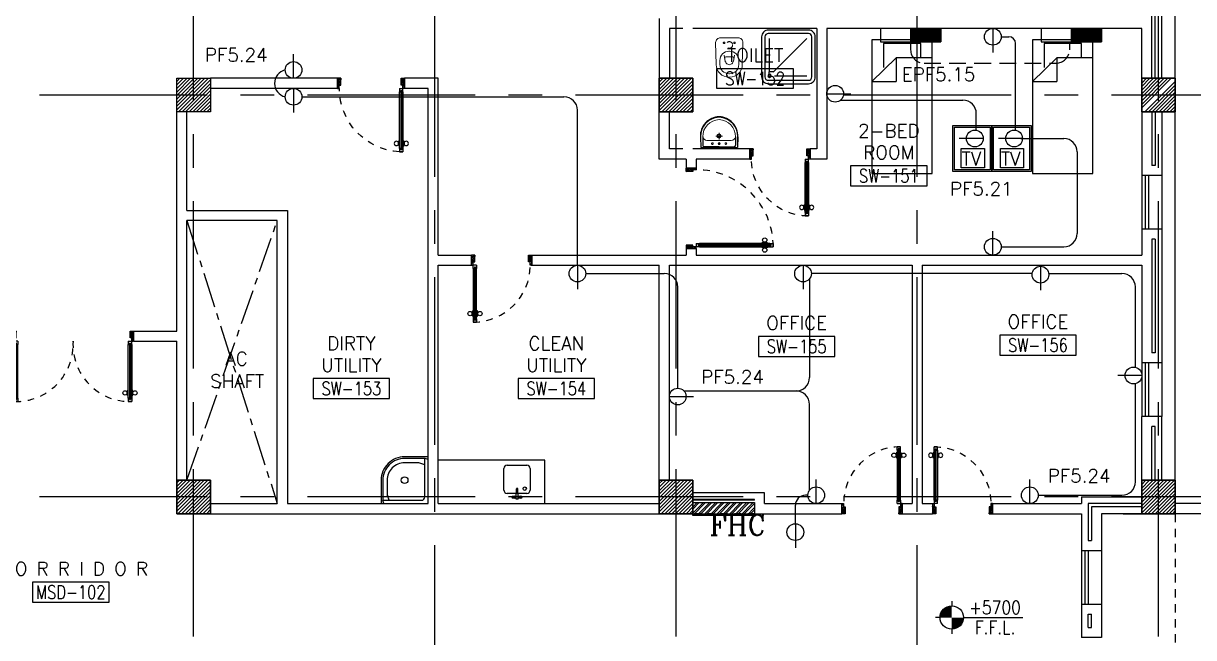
# Model space of a CAD drawing. Extents: x -0.4 to 93.5, y -1.1 to 78.4.
# Drawn here: x 66.09 to 83.56, y 34.87 to 44.04 of the extents above; entities that cross this region are included whole.
import ezdxf
from ezdxf.enums import TextEntityAlignment as Align

# ---------------------------------------------------------------- set-up
doc = ezdxf.new("R2010")
doc.units = 0
doc.header["$MEASUREMENT"] = 0
doc.header["$PDMODE"] = 34
for name, pattern in [('CENTER2', [1.125, 0.75, -0.125, 0.125, -0.125]), ('CENTERX2', [4, 2.5, -0.5, 0.5, -0.5]), ('DASHED', [0.75, 0.5, -0.25]), ('HIDDEN', [0.375, 0.25, -0.125]), ('HIDDEN2', [0.1875, 0.125, -0.0625])]:
    doc.linetypes.add(name, pattern=pattern)
doc.layers.get('0').update_dxf_attribs({"color": 11, "linetype": 'CONTINUOUS'})
doc.layers.get('DEFPOINTS').update_dxf_attribs({"color": 11, "linetype": 'CONTINUOUS'})
for name, color, linetype in [('AX-DIM', 11, 'CONTINUOUS'), ('AXES', 11, 'CENTERX2'), ('COL', 11, 'CONTINUOUS'), ('DOOR', 11, 'CONTINUOUS'), ('E-CLINE', 2, 'CONTINUOUS'), ('E-HLINE', 2, 'HIDDEN'), ('E-SOCKETS', 4, 'CONTINUOUS'), ('E-TEXT', 4, 'CONTINUOUS'), ('Ele', 11, 'CONTINUOUS'), ('FHC', 11, 'CONTINUOUS'), ('FIX', 11, 'CONTINUOUS'), ('FUR', 11, 'CONTINUOUS'), ('HAT', 11, 'CONTINUOUS'), ('INSUL', 11, 'CONTINUOUS'), ('LEV-PL', 11, 'CONTINUOUS'), ('Locker', 11, 'CONTINUOUS'), ('ME-FIX', 11, 'CONTINUOUS'), ('PROJ-L', 11, 'CONTINUOUS'), ('RM-BOX', 11, 'CONTINUOUS'), ('RM-NAME', 11, 'CONTINUOUS'), ('RM-NO', 11, 'CONTINUOUS'), ('ROOF', 11, 'CONTINUOUS'), ('STR', 11, 'CONTINUOUS'), ('WALL', 11, 'CONTINUOUS'), ('WIN', 11, 'CONTINUOUS')]:
    doc.layers.add(name, color=color, linetype=linetype)
doc.styles.add('ROMANC', font='romanc', dxfattribs={"height": 0.1})
doc.styles.add('ROMANS', font='ROMANS.shx', dxfattribs={"width": 0.6})
doc.styles.add('S', font='ROMANS.SHX')
doc.dimstyles.new('STANDARD in', dxfattribs={"dimtxt": 0.24, "dimasz": 0.1, "dimexe": 0.07, "dimexo": 0.05, "dimgap": 0.05, "dimtad": 1, "dimdec": 0, "dimlfac": 1000, "dimzin": 0, "dimdsep": 46, "dimtxsty": 'ROMANS', "dimblk": 'ARCHTICK', "dimcen": 0.05, "dimdle": 0.05, "dimclrd": 7, "dimclre": 7, "dimclrt": 2, "dimadec": 0, "dimazin": 0, "dimtfac": 1, "dimtdec": 0, "dimtmove": 2, "dimatfit": 3, "dimldrblk": 'ARCHTICK', "dimfxl": 0, "dimtolj": 1, "dimtzin": 0, "dimarcsym": 0})

# ---------------------------------------------------------------- blocks, each defined once
blk = doc.blocks.new('_ARCHTICK')
at = {"color": 0, "linetype": 'ByBlock', "const_width": 0.15}
blk.add_lwpolyline([(-0.5, -0.5), (0.5, 0.5)], dxfattribs=at)
blk = doc.blocks.new('*D162')
at = {"layer": 'AX-DIM', "color": 7, "lineweight": -2, "ltscale": 0.3}
for p, q in [((83.282, 76.348), (83.282, 77.068)), ((88.507, 40.87), (88.507, 77.068)), ((83.232, 76.998), (88.557, 76.998))]:
    blk.add_line(p, q, dxfattribs=at)
at = {"layer": 'DEFPOINTS', "color": 0, "ltscale": 0.3}
for p in [(88.507, 76.998), (83.282, 76.298), (88.507, 40.82)]:
    blk.add_point(p, dxfattribs=at)
at = {"layer": 'AX-DIM', "color": 7, "lineweight": -2, "ltscale": 0.3, "xscale": 0.1, "yscale": 0.1, "zscale": 0.1, "rotation": 180}
blk.add_blockref('_ARCHTICK', (83.282, 76.998), dxfattribs=at)
at = {"layer": 'AX-DIM', "color": 7, "lineweight": -2, "ltscale": 0.3, "xscale": 0.1, "yscale": 0.1, "zscale": 0.1}
blk.add_blockref('_ARCHTICK', (88.507, 76.998), dxfattribs=at)
at = {"layer": 'AX-DIM', "color": 2, "ltscale": 0.3, "insert": (85.895, 77.168), "char_height": 0.24, "attachment_point": 5, "style": 'ROMANS'}
blk.add_mtext('\\A1;5225', dxfattribs=at)
blk = doc.blocks.new('*X34')
at = {"color": 0}
for p, q in [((238729, 149527), (239191, 149990)), ((238729, 149580), (239138, 149990)), ((238729, 149633), (239085, 149990)), ((238729, 149686), (239032, 149990)), ((238729, 149739), (238979, 149990)), ((238729, 149792), (238926, 149990)), ((238729, 149845), (238873, 149990)), ((238729, 149898), (238820, 149990)), ((238729, 149951), (238767, 149990)), ((238744, 149490), (239229, 149974)), ((238797, 149490), (239229, 149921)), ((238850, 149490), (239229, 149868)), ((238903, 149490), (239229, 149815)), ((238956, 149490), (239229, 149762)), ((239009, 149490), (239229, 149709)), ((239062, 149490), (239229, 149656)), ((239116, 149490), (239229, 149603)), ((239169, 149490), (239229, 149550)), ((239222, 149490), (239229, 149497))]:
    blk.add_line(p, q, dxfattribs=at)
blk = doc.blocks.new('COL50')
at = {"layer": 'COL'}
blk.add_lwpolyline([(-250, 250), (-250, -250), (250, -250), (250, 250)], close=True, dxfattribs=at)
blk = doc.blocks.new('*X33')
at = {"color": 0}
for p, q in [((238729, 155520), (239199, 155990)), ((238729, 155573), (239145, 155990)), ((238729, 155626), (239092, 155990)), ((238729, 155679), (239039, 155990)), ((238729, 155732), (238986, 155990)), ((238729, 155785), (238933, 155990)), ((238729, 155838), (238880, 155990)), ((238729, 155891), (238827, 155990)), ((238729, 155944), (238774, 155990)), ((238752, 155490), (239229, 155967)), ((238805, 155490), (239229, 155914)), ((238858, 155490), (239229, 155861)), ((238911, 155490), (239229, 155808)), ((238964, 155490), (239229, 155755)), ((239017, 155490), (239229, 155702)), ((239070, 155490), (239229, 155649)), ((239123, 155490), (239229, 155596)), ((239176, 155490), (239229, 155542))]:
    blk.add_line(p, q, dxfattribs=at)
blk = doc.blocks.new('*D160')
at = {"layer": 'AX-DIM', "color": 7, "lineweight": -2, "ltscale": 0.3}
for p, q in [((83.332, 64.82), (92.202, 64.82)), ((92.132, 64.87), (92.132, 5.45)), ((83.332, 5.5), (92.202, 5.5))]:
    blk.add_line(p, q, dxfattribs=at)
at = {"layer": 'DEFPOINTS', "color": 0, "ltscale": 0.3}
for p in [(83.282, 64.82), (83.282, 5.5), (92.132, 5.5)]:
    blk.add_point(p, dxfattribs=at)
at = {"layer": 'AX-DIM', "color": 7, "lineweight": -2, "ltscale": 0.3, "xscale": 0.1, "yscale": 0.1, "zscale": 0.1}
for p, rotation in [((92.132, 64.82), 90), ((92.132, 5.5), 270)]:
    blk.add_blockref('_ARCHTICK', p, dxfattribs=dict(at, rotation=rotation))
at = {"layer": 'AX-DIM', "color": 2, "ltscale": 0.3, "insert": (91.962, 35.16), "char_height": 0.24, "attachment_point": 5, "rotation": 90, "style": 'ROMANS'}
blk.add_mtext('\\A1;59320', dxfattribs=at)
blk = doc.blocks.new('*X64')
at = {"color": 0}
for p, q in [((245929, 149515), (246404, 149990)), ((245929, 149568), (246351, 149990)), ((245929, 149621), (246298, 149990)), ((245929, 149674), (246245, 149990)), ((245929, 149727), (246192, 149990)), ((245929, 149780), (246139, 149990)), ((245929, 149833), (246086, 149990)), ((245929, 149886), (246033, 149990)), ((245929, 149939), (245979, 149990)), ((245957, 149490), (246429, 149962)), ((246010, 149490), (246429, 149908)), ((246063, 149490), (246429, 149855)), ((246116, 149490), (246429, 149802)), ((246169, 149490), (246429, 149749)), ((246222, 149490), (246429, 149696)), ((246275, 149490), (246429, 149643)), ((246328, 149490), (246429, 149590)), ((246381, 149490), (246429, 149537))]:
    blk.add_line(p, q, dxfattribs=at)
blk = doc.blocks.new('RM1')
at = {"layer": 'RM-BOX'}
blk.add_lwpolyline([(570, -200), (-570, -200), (-570, -500), (570, -500)], close=True, dxfattribs=at)
at = {"layer": 'RM-NAME', "style": 'ROMANS'}
for tag, p in [('ROOMNAME1', (0, 324)), ('ROOMNAME2', (0, 0))]:
    blk.add_attdef(tag, text='', height=200, dxfattribs=at).set_placement(p, align=Align.MIDDLE)
at = {"layer": 'RM-NO', "style": 'ROMANS', "width": 0.8}
blk.add_attdef('ROOMNO', text='', height=200, dxfattribs=at).set_placement((0, -350), align=Align.MIDDLE)
blk = doc.blocks.new('LEV1')
at = {"layer": 'LEV-PL'}
for p, q in [((0, 245), (0, 175)), ((-175, 0), (-245, 0)), ((175, 0), (1061, 0)), ((0, -175), (0, -245))]:
    blk.add_line(p, q, dxfattribs=at)
at = {"layer": 'LEV-PL', "const_width": 175}
for points in [[(-88, 0, -0.414214), (0, 88, -1)], [(88, 0, -0.414214), (0, -88, -1)]]:
    blk.add_lwpolyline(points, format="xyb", dxfattribs=at)
at = {"layer": 'LEV-PL'}
blk.add_circle((0, 0), 175, dxfattribs=at)
at = {"layer": 'LEV-PL', "color": 4, "style": 'S', "width": 0.85}
for tag, p in [('+0000', (646, 50)), ('F.F.L.', (646, -250))]:
    blk.add_attdef(tag, text='', height=200, dxfattribs=at).set_placement(p, align=Align.CENTER)
blk = doc.blocks.new('*X65')
at = {"color": 0}
for p, q in [((253129, 149502), (253616, 149990)), ((253129, 149555), (253563, 149990)), ((253129, 149608), (253510, 149990)), ((253129, 149661), (253457, 149990)), ((253129, 149714), (253404, 149990)), ((253129, 149767), (253351, 149990)), ((253129, 149820), (253298, 149990)), ((253129, 149873), (253245, 149990)), ((253129, 149926), (253192, 149990)), ((253129, 149979), (253139, 149990)), ((253169, 149490), (253629, 149949)), ((253222, 149490), (253629, 149896)), ((253275, 149490), (253629, 149843)), ((253328, 149490), (253629, 149790)), ((253381, 149490), (253629, 149737)), ((253434, 149490), (253629, 149684)), ((253487, 149490), (253629, 149631)), ((253540, 149490), (253629, 149578)), ((253594, 149490), (253629, 149525))]:
    blk.add_line(p, q, dxfattribs=at)
blk = doc.blocks.new('*X62')
at = {"color": 0}
for p, q in [((245929, 155507), (246411, 155990)), ((245929, 155560), (246358, 155990)), ((245929, 155613), (246305, 155990)), ((245929, 155666), (246252, 155990)), ((245929, 155719), (246199, 155990)), ((245929, 155772), (246146, 155990)), ((245929, 155825), (246093, 155990)), ((245929, 155879), (246040, 155990)), ((245929, 155932), (245987, 155990)), ((245964, 155490), (246429, 155954)), ((246017, 155490), (246429, 155901)), ((246070, 155490), (246429, 155848)), ((246123, 155490), (246429, 155795)), ((246176, 155490), (246429, 155742)), ((246229, 155490), (246429, 155689)), ((246282, 155490), (246429, 155636)), ((246335, 155490), (246429, 155583)), ((246388, 155490), (246429, 155530))]:
    blk.add_line(p, q, dxfattribs=at)
blk = doc.blocks.new('*X63')
at = {"color": 0}
for p, q in [((253129, 155548), (253570, 155990)), ((253129, 155601), (253517, 155990)), ((253129, 155654), (253464, 155990)), ((253129, 155707), (253411, 155990)), ((253129, 155760), (253358, 155990)), ((253129, 155813), (253305, 155990)), ((253129, 155866), (253252, 155990)), ((253129, 155919), (253199, 155990)), ((253129, 155972), (253146, 155990)), ((253177, 155490), (253629, 155942)), ((253230, 155490), (253629, 155889)), ((253283, 155490), (253629, 155836)), ((253336, 155490), (253629, 155783)), ((253389, 155490), (253629, 155730)), ((253442, 155490), (253629, 155677)), ((253495, 155490), (253629, 155624)), ((253548, 155490), (253629, 155571)), ((253601, 155490), (253629, 155517))]:
    blk.add_line(p, q, dxfattribs=at)
blk = doc.blocks.new('DOOR100')
at = {"layer": 'DOOR', "color": 0, "linetype": 'ByBlock'}
for p, q in [((-25, 1300), (-75, 1300)), ((-75, 1300), (-25, 1300)), ((-75, 1250), (-75, 1300)), ((-58, 1250), (-75, 1250)), ((-42, 1270), (-58, 1270)), ((-58, 1250), (-58, 1270)), ((-42, 1250), (-42, 1270)), ((-25, 1250), (-42, 1250)), ((-25, 1250), (-25, 1300)), ((-82, 1205), (-91, 1205)), ((-91, 1205), (-91, 1140)), ((-82, 1140), (-91, 1140)), ((-75, 1218), (-82, 1218)), ((-82, 1128), (-82, 1218)), ((-82, 1205), (-82, 1140)), ((-75, 1128), (-82, 1128)), ((-25, 1218), (-18, 1218)), ((-25, 1128), (-18, 1128)), ((-18, 1128), (-18, 1218)), ((-18, 1205), (-9, 1205)), ((-18, 1205), (-18, 1140)), ((-18, 1140), (-9, 1140)), ((-9, 1205), (-9, 1140)), ((-75, 200), (-58, 200)), ((-75, 150), (-75, 200)), ((-58, 200), (-58, 180)), ((-58, 180), (-42, 180)), ((-42, 200), (-25, 200)), ((-42, 180), (-42, 200)), ((-25, 200), (-25, 150)), ((-1200, 0), (-1200, 150)), ((-1200, 150), (-1175, 150)), ((-1200, 150), (-1200, 0)), ((-1150, 0), (-1200, 0)), ((-1175, 150), (-1175, 100)), ((-1175, 100), (-1150, 100)), ((-1150, 100), (-1150, 0)), ((-75, 150), (-25, 150)), ((-50, 100), (-50, 0)), ((-25, 100), (-50, 100)), ((-50, 0), (0, 0)), ((0, 150), (-25, 150)), ((-25, 150), (-25, 100)), ((0, 150), (0, 0))]:
    blk.add_line(p, q, dxfattribs=at)
at = {"layer": 'DOOR', "linetype": 'ByBlock'}
for p, q in [((-75, 1250), (-75, 200)), ((-58, 200), (-58, 1250)), ((-42, 200), (-42, 1250)), ((-25, 200), (-25, 1250)), ((0, 0), (0, 150))]:
    blk.add_line(p, q, dxfattribs=at)
at = {"layer": 'DOOR', "color": 9, "linetype": 'ByBlock'}
for p, q in [((-1150, 0), (-1200, 114)), ((-1150, 0), (-1200, 40)), ((-1150, 0), (-1163, 100)), ((-50, 0), (0, 114)), ((-50, 0), (-37, 100)), ((-50, 0), (0, 40))]:
    blk.add_line(p, q, dxfattribs=at)
at = {"layer": 'DOOR', "color": 0, "linetype": 'ByBlock'}
for centre in [(-124, 1173), (24, 1173)]:
    blk.add_circle(centre, 32.4, dxfattribs=at)
at = {"layer": 'DOOR', "linetype": 'HIDDEN', "ltscale": 0.5}
blk.add_arc((-25, 150), 1150, 90, 180.0001, dxfattribs=at)
at = {"layer": 'DOOR', "color": 9, "linetype": 'ByBlock'}
for centre, radius, start, end in [((-1150, 0), 154, 103.7142, 108.8947), ((-1150, 0), 134, 100.72, 111.8402), ((-1150, 0), 94.4, 90, 121.9818), ((-1150, 0), 74.4, 90, 132.2236), ((-1150, 0), 54.4, 90, 156.7926), ((-1150, 0), 34.4, 90, 180), ((-1150, 0), 14.4, 90, 180), ((-50, 0), 94.4, 58.0182, 90), ((-50, 0), 74.4, 47.7764, 90), ((-50, 0), 54.4, 23.2074, 90), ((-50, 0), 34.4, 0, 90), ((-50, 0), 14.4, 0, 90), ((-50, 0), 134, 68.1598, 79.28), ((-50, 0), 114, 64.0838, 77.3774), ((-50, 0), 154, 71.1053, 76.2858)]:
    blk.add_arc(centre, radius, start, end, dxfattribs=at)
blk = doc.blocks.new('DOOR90')
at = {"layer": 'DOOR', "color": 0, "linetype": 'ByBlock'}
for p, q in [((-150, 0), (-150, -25)), ((-150, 0), (0, 0)), ((0, -50), (0, 0)), ((-1000, -25), (-1000, -75)), ((-1000, -75), (-1000, -25)), ((-950, -25), (-1000, -25)), ((-950, -75), (-1000, -75)), ((-970, -42), (-970, -58)), ((-950, -42), (-970, -42)), ((-950, -58), (-970, -58)), ((-950, -25), (-950, -42)), ((-950, -58), (-950, -75)), ((-918, -25), (-918, -18)), ((-828, -18), (-918, -18)), ((-918, -75), (-918, -82)), ((-828, -82), (-918, -82)), ((-905, -18), (-905, -9)), ((-905, -9), (-840, -9)), ((-905, -18), (-840, -18)), ((-905, -82), (-905, -91)), ((-905, -82), (-840, -82)), ((-905, -91), (-840, -91)), ((-840, -18), (-840, -9)), ((-840, -82), (-840, -91)), ((-828, -25), (-828, -18)), ((-828, -75), (-828, -82)), ((-200, -42), (-200, -25)), ((-200, -25), (-150, -25)), ((-180, -42), (-200, -42)), ((-200, -75), (-200, -58)), ((-200, -58), (-180, -58)), ((-150, -75), (-200, -75)), ((-180, -58), (-180, -42)), ((-150, -75), (-150, -25)), ((-150, -25), (-100, -25)), ((-100, -25), (-100, -50)), ((-100, -50), (0, -50)), ((-100, -850), (0, -850)), ((-100, -875), (-100, -850)), ((0, -850), (0, -900)), ((-150, -900), (-150, -875)), ((-150, -875), (-100, -875)), ((0, -900), (-150, -900)), ((-150, -900), (0, -900))]:
    blk.add_line(p, q, dxfattribs=at)
at = {"layer": 'DOOR', "color": 9, "linetype": 'ByBlock'}
for p, q in [((0, -50), (-114, 0)), ((0, -50), (-40, 0)), ((0, -50), (-100, -37)), ((0, -850), (-114, -900)), ((0, -850), (-100, -863)), ((0, -850), (-40, -900))]:
    blk.add_line(p, q, dxfattribs=at)
at = {"layer": 'DOOR', "linetype": 'ByBlock'}
for p, q in [((-200, -25), (-950, -25)), ((-200, -42), (-950, -42)), ((-200, -58), (-950, -58)), ((-950, -75), (-200, -75))]:
    blk.add_line(p, q, dxfattribs=at)
at = {"layer": 'DOOR', "color": 0, "linetype": 'ByBlock'}
for centre in [(-873, 24), (-873, -124)]:
    blk.add_circle(centre, 32.4, dxfattribs=at)
at = {"layer": 'DOOR', "color": 9, "linetype": 'ByBlock'}
for centre, radius, start, end in [((0, -50), 154, 161.1053, 166.2858), ((0, -50), 134, 158.1598, 169.28), ((0, -50), 94.4, 148.0182, 180), ((0, -50), 74.4, 137.7764, 180), ((0, -50), 114, 154.0838, 167.3774), ((0, -50), 54.4, 113.2074, 180), ((0, -50), 34.4, 90, 180), ((0, -50), 14.4, 90, 180), ((0, -850), 94.4, 180, 211.9818), ((0, -850), 74.4, 180, 222.2236), ((0, -850), 54.4, 180, 246.7926), ((0, -850), 34.4, 180, 270), ((0, -850), 14.4, 180, 270), ((0, -850), 154, 193.7142, 198.8947), ((0, -850), 134, 190.72, 201.8402)]:
    blk.add_arc(centre, radius, start, end, dxfattribs=at)
at = {"layer": 'DOOR', "linetype": 'HIDDEN', "ltscale": 0.5}
blk.add_arc((-150, -25), 850, 180, 270, dxfattribs=at)
blk = doc.blocks.new('A$C272A55A0')
at = {"layer": 'DOOR', "color": 0, "linetype": 'ByBlock'}
for p, q in [((0, 900), (0, 1050)), ((50, 1050), (0, 1050)), ((50, 950), (50, 1050)), ((1750, 950), (1750, 1050)), ((1750, 1050), (1800, 1050)), ((1800, 1050), (1800, 900)), ((0, 900), (25, 900)), ((25, 950), (50, 950)), ((25, 900), (25, 950)), ((75, 900), (25, 900)), ((25, 850), (25, 900)), ((75, 900), (75, 850)), ((1725, 900), (1775, 900)), ((1725, 900), (1725, 850)), ((1775, 950), (1750, 950)), ((1775, 900), (1775, 950)), ((1800, 900), (1775, 900)), ((1775, 850), (1775, 900)), ((42, 850), (25, 850)), ((58, 870), (42, 870)), ((42, 870), (42, 850)), ((58, 850), (58, 870)), ((75, 850), (58, 850)), ((1725, 850), (1742, 850)), ((1742, 870), (1758, 870)), ((1742, 850), (1742, 870)), ((1758, 870), (1758, 850)), ((1758, 850), (1775, 850)), ((25, 50), (42, 50)), ((25, 50), (25, 0)), ((25, 0), (75, 0)), ((75, 0), (25, 0)), ((42, 50), (42, 30)), ((42, 30), (58, 30)), ((58, 50), (75, 50)), ((58, 50), (58, 30)), ((75, 50), (75, 0)), ((1718, 160), (1709, 160)), ((1709, 95), (1709, 160)), ((1718, 95), (1709, 95)), ((1725, 173), (1718, 173)), ((1718, 173), (1718, 83)), ((1718, 95), (1718, 160)), ((1725, 83), (1718, 83)), ((1742, 50), (1725, 50)), ((1725, 50), (1725, 0)), ((1775, 0), (1725, 0)), ((1725, 0), (1775, 0)), ((1742, 50), (1742, 30)), ((1758, 30), (1742, 30)), ((1775, 50), (1758, 50)), ((1758, 50), (1758, 30)), ((1775, 173), (1782, 173)), ((1775, 83), (1782, 83)), ((1775, 50), (1775, 0)), ((1782, 173), (1782, 83)), ((1782, 160), (1791, 160)), ((1782, 95), (1782, 160)), ((1782, 95), (1791, 95)), ((1791, 95), (1791, 160))]:
    blk.add_line(p, q, dxfattribs=at)
at = {"layer": 'DOOR', "color": 9, "linetype": 'ByBlock'}
for p, q in [((50, 1050), (0, 1010)), ((50, 1050), (0, 937)), ((50, 1050), (37, 950)), ((1750, 1050), (1800, 1010)), ((1750, 1050), (1800, 937)), ((1750, 1050), (1763, 950))]:
    blk.add_line(p, q, dxfattribs=at)
at = {"layer": 'DOOR', "linetype": 'ByBlock'}
for p, q in [((25, 850), (25, 50)), ((42, 850), (42, 50)), ((58, 850), (58, 50)), ((75, 50), (75, 850)), ((1725, 50), (1725, 850)), ((1742, 850), (1742, 50)), ((1758, 850), (1758, 50)), ((1775, 850), (1775, 50))]:
    blk.add_line(p, q, dxfattribs=at)
at = {"layer": 'DOOR', "color": 0, "linetype": 'ByBlock'}
for centre in [(1676, 128), (1824, 128)]:
    blk.add_circle(centre, 32.4, dxfattribs=at)
at = {"layer": 'DOOR', "color": 9, "linetype": 'ByBlock'}
for centre, radius, start, end in [((50, 1050), 34.4, 180, 270), ((50, 1050), 14.4, 180, 270), ((1750, 1050), 14.4, 270, 0), ((1750, 1050), 34.4, 270, 0), ((50, 1050), 54.4, 203.2074, 270), ((50, 1050), 74.4, 227.7764, 270), ((50, 1050), 94.4, 238.0182, 270), ((50, 1050), 114, 244.0838, 257.3774), ((50, 1050), 134, 248.1598, 259.28), ((50, 1050), 154, 251.1053, 256.2858), ((1750, 1050), 54.4, 270, 336.7926), ((1750, 1050), 74.4, 270, 312.2236), ((1750, 1050), 94.4, 270, 301.9818), ((1750, 1050), 114, 282.6226, 295.9162), ((1750, 1050), 134, 280.72, 291.8402), ((1750, 1050), 154, 283.7142, 288.8947)]:
    blk.add_arc(centre, radius, start, end, dxfattribs=at)
at = {"layer": 'DOOR', "linetype": 'HIDDEN', "ltscale": 0.5}
for centre, start, end in [((50, 851), 268.3174, 3.2965), ((1750, 851), 176.7035, 271.6826)]:
    blk.add_arc(centre, 851, start, end, dxfattribs=at)
at = {"layer": 'WALL', "linetype": 'ByBlock'}
blk.add_line((1800, 900), (1800, 1050), dxfattribs=at)
blk = doc.blocks.new('DOOR-10')
at = {"layer": 'DOOR', "color": 0, "linetype": 'ByBlock'}
for p, q in [((-26, 1100), (-76, 1100)), ((-76, 1100), (-26, 1100)), ((-76, 1050), (-76, 1100)), ((-59, 1050), (-76, 1050)), ((-43, 1070), (-59, 1070)), ((-59, 1050), (-59, 1070)), ((-43, 1050), (-43, 1070)), ((-26, 1050), (-43, 1050)), ((-26, 1050), (-26, 1100)), ((-83, 1005), (-92, 1005)), ((-92, 1005), (-92, 940)), ((-83, 940), (-92, 940)), ((-76, 1018), (-83, 1018)), ((-83, 928), (-83, 1018)), ((-83, 1005), (-83, 940)), ((-76, 928), (-83, 928)), ((-26, 1018), (-18, 1018)), ((-26, 928), (-18, 928)), ((-18, 928), (-18, 1018)), ((-18, 1005), (-9, 1005)), ((-18, 1005), (-18, 940)), ((-18, 940), (-9, 940)), ((-9, 1005), (-9, 940)), ((-76, 200), (-59, 200)), ((-76, 150), (-76, 200)), ((-59, 200), (-59, 180)), ((-59, 180), (-43, 180)), ((-43, 200), (-26, 200)), ((-43, 180), (-43, 200)), ((-26, 200), (-26, 150)), ((-1001, 0), (-1001, 150)), ((-1001, 150), (-976, 150)), ((-1001, 150), (-1001, 0)), ((-951, 0), (-1001, 0)), ((-976, 150), (-976, 100)), ((-976, 100), (-951, 100)), ((-951, 100), (-951, 0)), ((-76, 150), (-26, 150)), ((-51, 100), (-51, 0)), ((-26, 100), (-51, 100)), ((-51, 0), (-1, 0)), ((-1, 150), (-26, 150)), ((-26, 150), (-26, 100))]:
    blk.add_line(p, q, dxfattribs=at)
at = {"layer": 'DOOR', "linetype": 'ByBlock'}
for p, q in [((-76, 1050), (-76, 200)), ((-59, 200), (-59, 1050)), ((-43, 200), (-43, 1050)), ((-26, 200), (-26, 1050))]:
    blk.add_line(p, q, dxfattribs=at)
at = {"layer": 'DOOR', "color": 9, "linetype": 'ByBlock'}
for p, q in [((-951, 0), (-1001, 114)), ((-951, 0), (-1001, 40)), ((-951, 0), (-964, 100)), ((-51, 0), (-1, 114)), ((-51, 0), (-37, 100)), ((-51, 0), (-1, 40)), ((-1, 0), (-1, 150))]:
    blk.add_line(p, q, dxfattribs=at)
at = {"layer": 'DOOR', "color": 0, "linetype": 'ByBlock'}
for centre in [(-124, 973), (23, 973)]:
    blk.add_circle(centre, 32.4, dxfattribs=at)
at = {"layer": 'DOOR', "linetype": 'HIDDEN', "ltscale": 0.5}
blk.add_arc((-23, 149), 952, 93.1482, 179.9482, dxfattribs=at)
at = {"layer": 'DOOR', "color": 9, "linetype": 'ByBlock'}
for centre, radius, start, end in [((-951, 0), 154, 103.7142, 108.8947), ((-951, 0), 134, 100.72, 111.8402), ((-951, 0), 94.4, 90, 121.9818), ((-951, 0), 74.4, 90, 132.2236), ((-951, 0), 54.4, 90, 156.7926), ((-951, 0), 34.4, 90, 180), ((-951, 0), 14.4, 90, 180), ((-51, 0), 94.4, 58.0182, 90), ((-51, 0), 74.4, 47.7764, 90), ((-51, 0), 54.4, 23.2074, 90), ((-51, 0), 34.4, 0, 90), ((-51, 0), 14.4, 0, 90), ((-51, 0), 134, 68.1598, 79.28), ((-51, 0), 114, 64.0838, 77.3774), ((-51, 0), 154, 71.1053, 76.2858)]:
    blk.add_arc(centre, radius, start, end, dxfattribs=at)
blk = doc.blocks.new('LAV1')
at = {"layer": 'FIX', "linetype": 'ByBlock', "ltscale": 0.3}
for p, q in [((-280, 210), (-275, 50)), ((-245, 210), (-245, 85)), ((245, 210), (245, 85)), ((280, 210), (275, 50)), ((0, 60), (-220, 60)), ((0, 60), (220, 60))]:
    blk.add_line(p, q, dxfattribs=at)
at = {"layer": 'FIX', "linetype": 'Continuous', "lineweight": 20}
for p, q in [((-275, 210), (-275, 50)), ((275, 210), (275, 50)), ((0, 50), (-275, 50)), ((0, 50), (-252, 50)), ((0, 155), (-181, 155)), ((0, 155), (181, 155)), ((0, 50), (252, 50)), ((0, 50), (275, 50))]:
    blk.add_line(p, q, dxfattribs=at)
at = {"layer": 'FIX', "linetype": 'DASHED', "lineweight": 20, "ltscale": 0.05}
for p, q in [((50, 220), (-50, 220)), ((0, 170), (0, 270)), ((0, 170), (0, 270))]:
    blk.add_line(p, q, dxfattribs=at)
at = {"layer": 'FIX', "lineweight": 20}
for p, q in [((16, 107), (-15, 107)), ((0, 92), (0, 123))]:
    blk.add_line(p, q, dxfattribs=at)
for centre, radius in [((0, 220), 29.5), ((0, 220), 22.5), ((0, 107), 15.5)]:
    blk.add_circle(centre, radius, dxfattribs=at)
at = {"layer": 'FIX', "linetype": 'HIDDEN', "lineweight": 20, "ltscale": 0.05}
for centre in [(-100, 107), (100, 107)]:
    blk.add_circle(centre, 12.4, dxfattribs=at)
at = {"layer": 'FIX', "linetype": 'ByBlock', "ltscale": 0.3}
for centre, radius, start, end in [((7, 220), 287, 91.3776, 182.0064), ((-7, 220), 287, 357.9936, 88.6224), ((-220, 85), 24.9, 179.7021, 269.9486), ((220, 85), 24.9, 270.0514, 0.2979)]:
    blk.add_arc(centre, radius, start, end, dxfattribs=at)
at = {"layer": 'FIX', "linetype": 'Continuous', "lineweight": 20}
for centre, radius, start, end in [((8, 217), 283, 91.6988, 181.351), ((8, 212), 253, 91.7328, 180.4884), ((-8, 217), 283, 358.649, 88.3012), ((-8, 212), 253, 359.5116, 88.2672), ((-179, 222), 66.9, 190.2006, 268.0786), ((179, 222), 66.9, 271.9214, 349.7994)]:
    blk.add_arc(centre, radius, start, end, dxfattribs=at)
blk = doc.blocks.new('WC1')
at = {"layer": 'FIX', "lineweight": 20}
for p, q in [((-210, 204), (-538, 194)), ((-727, 5), (-727, -5)), ((-674, 5), (-674, -5)), ((-534, 24), (-540, 0)), ((-540, 0), (-534, -24)), ((-475, 141), (-538, 141)), ((-395, 76), (-490, 60)), ((-339, 5), (-339, -5)), ((-538, -141), (-475, -141)), ((-490, -60), (-395, -76)), ((-538, -194), (-210, -204))]:
    blk.add_line(p, q, dxfattribs=at)
at = {"layer": 'FIX', "linetype": 'Continuous', "lineweight": 20}
blk.add_line((-420, -47), (-420, 45), dxfattribs=at)
at = {"layer": 'FIX', "lineweight": 20}
blk.add_lwpolyline([(-213, -204), (-210, -204, 0.414214), (-137, -131), (-137, 0), (-137, 131, 0.414214), (-210, 204)], format="xyb", dxfattribs=at)
at = {"layer": 'FIX', "linetype": 'HIDDEN2', "lineweight": 20, "ltscale": 0.3}
blk.add_circle((-245, 0), 49.8, dxfattribs=at)
at = {"layer": 'FIX', "linetype": 'HIDDEN', "lineweight": 20, "ltscale": 0.05}
for centre in [(-213, 78), (-213, -77)]:
    blk.add_circle(centre, 11.6, dxfattribs=at)
at = {"layer": 'FIX', "lineweight": 20}
for centre, radius, start, end in [((-538, 5), 189, 90, 180), ((-538, 5), 136, 90, 180), ((-473, -7), 68.2, 128.9242, 152.8468), ((-464, -18), 82, 108.496, 128.9242), ((-475, 5), 136, 360, 90), ((-538, -5), 189, 180, 270), ((-538, -5), 136, 180, 270), ((-473, 7), 68.2, 207.1532, 231.0758), ((-464, 18), 82, 231.0758, 251.504), ((-475, -5), 136, 270, 0)]:
    blk.add_arc(centre, radius, start, end, dxfattribs=at)
at = {"layer": 'FIX', "linetype": 'Continuous', "lineweight": 20}
for centre, start, end in [((-443, 46), 357.6662, 91.6121), ((-442, -46), 268.3879, 2.3338)]:
    blk.add_arc(centre, 22.3, start, end, dxfattribs=at)
blk = doc.blocks.new('SHR1')
at = {"layer": 'FIX'}
for p, q in [((-196, 196), (-700, 700)), ((-143, 218), (-143, 700)), ((-218, 143), (-700, 143))]:
    blk.add_line(p, q, dxfattribs=at)
for points in [[(-825, 125), (-825, 725, -0.414214), (-725, 825), (-125, 825, -0.414214), (-25, 725), (-25, 125, -0.414214), (-125, 25), (-725, 25, -0.414214)], [(-775, 125), (-775, 725, -0.414214), (-725, 775), (-125, 775, -0.414214), (-75, 725), (-75, 125, -0.414214), (-125, 75), (-725, 75, -0.414214)]]:
    blk.add_lwpolyline(points, format="xyb", close=True, dxfattribs=at)
for radius in [25, 15]:
    blk.add_circle((-143, 143), radius, dxfattribs=at)
blk = doc.blocks.new('JAN-001')
for p, q in [((730, -30), (30, -30)), ((30, -30), (30, -730)), ((80, -130), (80, -705)), ((705, -80), (130, -80)), ((610, -80), (635, -152)), ((688, -30), (704, -76)), ((705, -380), (705, -84)), ((730, -380), (730, -30)), ((640, -380), (640, -184)), ((30, -688), (76, -704)), ((80, -610), (152, -635)), ((184, -640), (380, -640)), ((30, -730), (380, -730)), ((84, -705), (380, -705))]:
    blk.add_line(p, q)
blk.add_circle((380, -380), 50)
for centre, radius, start, end in [((130, -130), 50, 90, 180), ((540, -184), 100, 0, 19.0039), ((680, -84), 25, 0, 19.0039), ((380, -380), 350, 270, 0), ((380, -380), 325, 270, 0), ((380, -380), 260, 270, 0), ((184, -540), 100, 250.9961, 270), ((84, -680), 25, 250.9961, 270)]:
    blk.add_arc(centre, radius, start, end)
blk = doc.blocks.new('A$C35647382')
at = {"layer": 'ME-FIX'}
for p, q in [((0, 0.05), (0, 0.371)), ((0.05, 0.421), (0.186, 0.421)), ((0.18, 0.509), (0.212, 0.509)), ((0.18, 0.509), (0.186, 0.354)), ((0.212, 0.509), (0.206, 0.354)), ((0.206, 0.421), (0.343, 0.421)), ((0.393, 0.371), (0.393, 0.05)), ((0.343, 0), (0.05, 0))]:
    blk.add_line(p, q, dxfattribs=at)
for centre, radius in [((0.082, 0.351), 0.0255), ((0.147, 0.478), 0.0217), ((0.147, 0.478), 0.014), ((0.246, 0.478), 0.0217), ((0.246, 0.478), 0.014)]:
    blk.add_circle(centre, radius, dxfattribs=at)
for centre, radius, start, end in [((0.05, 0.371), 0.0499, 90, 180), ((0.196, 0.354), 0.00997, 180, 0), ((0.343, 0.371), 0.0499, 0, 90), ((0.05, 0.05), 0.0499, 180, 270), ((0.343, 0.05), 0.0499, 270, 0)]:
    blk.add_arc(centre, radius, start, end, dxfattribs=at)
blk = doc.blocks.new('BHU')
at = {"color": 8}
for p, q in [((0, -311), (145, 1)), ((0, -340), (159, 1)), ((0, -370), (173, 1)), ((0, -399), (187, 1)), ((0, -281), (132, 1)), ((0, -251), (118, 1)), ((0, -15), (7, 1)), ((0, -44), (21, 1)), ((0, -74), (35, 1)), ((0, -104), (49, 1)), ((0, -133), (63, 1)), ((0, -163), (76, 1)), ((0, -192), (90, 1)), ((0, -222), (104, 1)), ((0, -429), (199, -1)), ((4, -450), (199, -31)), ((18, -450), (199, -61)), ((32, -450), (199, -90)), ((45, -450), (199, -120)), ((59, -450), (199, -149)), ((73, -450), (199, -179)), ((87, -450), (199, -208)), ((101, -450), (199, -238)), ((114, -450), (199, -268)), ((128, -450), (199, -297)), ((142, -450), (199, -327)), ((156, -450), (199, -356)), ((169, -450), (199, -386)), ((183, -450), (199, -416)), ((197, -450), (199, -445))]:
    blk.add_line(p, q, dxfattribs=at)
at = {"layer": 'E-SOCKETS'}
for p, q in [((0, 450), (199, 450)), ((0, -450), (0, 450)), ((199, 450), (199, -450))]:
    blk.add_line(p, q, dxfattribs=at)
at = {"layer": 'E-SOCKETS', "color": 4}
for p, q in [((0, 1), (199, 1)), ((0, -450), (199, -450))]:
    blk.add_line(p, q, dxfattribs=at)

msp = doc.modelspace()

# ---------------------------------------------------------------- hatches: boundary and pattern name
at = {"layer": 'FHC', "linetype": 'ByBlock', "ltscale": 0.3}
h = msp.add_hatch(dxfattribs=at)
h.set_pattern_fill('ANSI32', color=11, scale=0.175, style=0)
h.set_pattern_definition([(45, (-156.11383, 5.643995), (-0.046403883, 0.046403883), []), (45, (-156.082894, 5.643995), (-0.046403883, 0.046403883), [])])
h.paths.add_polyline_path([(77.0024, 36.695), (77.0024, 36.885), (76.0824, 36.885), (76.0824, 36.695)])
h.paths.add_polyline_path([(75.8697, 36.2739), (75.8697, 36.6947), (76.1322, 36.6947), (76.1322, 36.2739)], flags=9)

# ---------------------------------------------------------------- linework, layer by layer
at = {"layer": 'AXES'}
for p, q in [((68.6324, -1.1143), (68.6324, 77.6984)), ((75.8324, -1.1143), (75.8324, 77.6984)), ((83.0324, -1.1143), (83.0324, 77.6984)), ((72.2324, 5.75), (72.2324, 64.57)), ((79.4324, 5.75), (79.4324, 64.52)), ((92.8324, 42.97), (24.7924, 42.97)), ((92.8324, 42.97), (40.7424, 42.97)), ((92.8324, 36.97), (40.7424, 36.97))]:
    msp.add_line(p, q, dxfattribs=at)
at = {"layer": 'E-CLINE', "color": 4, "linetype": 'ByBlock'}
for p, q in [((80.6857, 43.84), (80.7996, 43.84)), ((70.2487, 42.9443), (74.1599, 42.9443)), ((78.2855, 42.8925), (80.1137, 42.8925)), ((74.3599, 40.4293), (74.3599, 42.7443)), ((81.8198, 42.1214), (81.8198, 40.905)), ((80.6857, 40.705), (81.6198, 40.705)), ((74.4849, 40.3043), (75.6574, 40.3043)), ((75.8574, 38.5934), (75.8574, 40.1043))]:
    msp.add_line(p, q, dxfattribs=at)
at = {"layer": 'E-CLINE', "color": 4}
for p, q in [((80.8996, 42.4444), (80.8996, 43.74)), ((80.3137, 42.4444), (80.3137, 42.6925)), ((80.9796, 42.3214), (81.6198, 42.3214)), ((77.8246, 40.2253), (77.8246, 38.7518)), ((81.1472, 40.305), (77.8527, 40.305)), ((81.395, 40.305), (82.4872, 40.305)), ((82.6872, 38.9052), (82.6872, 40.105)), ((82.6872, 37.195), (82.6872, 38.6614)), ((75.9505, 38.5518), (77.6246, 38.5518)), ((77.8246, 37.0705), (77.8246, 38.3518)), ((77.7992, 36.995), (77.7628, 36.995)), ((81.2379, 36.995), (82.4872, 36.995)), ((77.6128, 36.57), (77.6128, 36.845))]:
    msp.add_line(p, q, dxfattribs=at)
at = {"layer": 'E-CLINE', "color": 4, "linetype": 'ByBlock'}
for centre, radius, start, end in [((80.7996, 43.74), 0.1, 0, 90), ((70.0445, 43.1447), 0.2055, 102.87474, 257.12526), ((74.1599, 42.7443), 0.2, 0, 90), ((80.1137, 42.6925), 0.2, 0, 90), ((81.6198, 42.1214), 0.2, 0, 90), ((81.6198, 40.905), 0.2, 270, 0), ((75.6574, 40.1043), 0.2, 0, 90)]:
    msp.add_arc(centre, radius, start, end, dxfattribs=at)
at = {"layer": 'E-CLINE', "color": 4}
for centre, radius, start, end in [((82.4872, 40.105), 0.2, 0, 90), ((77.6246, 38.7518), 0.2, 270, 0), ((77.6246, 38.3518), 0.2, 0, 90), ((82.4872, 37.195), 0.2, 270, 0), ((77.7628, 36.845), 0.15, 90, 180)]:
    msp.add_arc(centre, radius, start, end, dxfattribs=at)
at = {"layer": 'E-HLINE', "color": 4}
for p, q in [((79.3332, 43.7656), (79.3332, 43.6475)), ((81.7033, 43.7656), (81.7033, 43.6475)), ((79.5332, 43.4475), (81.5033, 43.4475))]:
    msp.add_line(p, q, dxfattribs=at)
for centre, start, end in [((79.5332, 43.6475), 180, 270), ((81.5033, 43.6475), 270, 0)]:
    msp.add_arc(centre, 0.2, start, end, dxfattribs=at)
at = {"layer": 'E-SOCKETS'}
for p, q in [((80.5607, 43.965), (80.5607, 43.6067)), ((70.1237, 43.22), (70.1237, 43.5783)), ((70.1237, 43.0693), (70.1237, 42.711)), ((78.0824, 42.99), (78.4407, 42.99)), ((79.9618, 41.8276), (79.9618, 42.515)), ((79.9618, 42.515), (80.5477, 42.515)), ((80.5477, 41.8276), (80.5477, 42.515)), ((80.5477, 42.515), (81.1336, 42.515)), ((80.5477, 42.515), (80.5477, 41.8276)), ((81.1336, 42.515), (81.1336, 41.8276)), ((80.417, 42.3214), (80.0586, 42.3214)), ((81.0029, 42.3214), (80.6445, 42.3214)), ((80.5477, 41.8276), (79.9618, 41.8276)), ((81.1336, 41.8276), (80.5477, 41.8276)), ((80.5607, 40.58), (80.5607, 40.9383)), ((74.3599, 40.4293), (74.3599, 40.071)), ((77.7277, 40.4293), (77.7277, 40.071)), ((81.2711, 40.4135), (81.2711, 40.0551)), ((82.7845, 38.7833), (82.4262, 38.7833)), ((75.7324, 38.4684), (76.0907, 38.4684)), ((77.9242, 36.87), (77.9242, 37.2283)), ((81.1129, 36.87), (81.1129, 37.2283)), ((77.6128, 36.57), (77.6128, 36.2117))]:
    msp.add_line(p, q, dxfattribs=at)
at = {"layer": 'E-SOCKETS', "color": 8}
for p, q in [((79.9868, 41.8526), (79.9868, 42.49)), ((79.9868, 42.49), (80.5227, 42.49)), ((80.5227, 42.49), (80.5227, 41.8526)), ((80.5727, 41.8526), (80.5727, 42.49)), ((80.5727, 42.49), (81.1086, 42.49)), ((81.1086, 42.49), (81.1086, 41.8526)), ((80.5227, 41.8526), (79.9868, 41.8526)), ((81.1086, 41.8526), (80.5727, 41.8526))]:
    msp.add_line(p, q, dxfattribs=at)
at = {"layer": 'E-SOCKETS'}
for points in [[(80.4336, 42.1709), (80.4336, 41.8849), (80.0886, 41.8849), (80.0886, 42.1709)], [(81.0196, 42.1709), (81.0196, 41.8849), (80.6745, 41.8849), (80.6745, 42.1709)]]:
    msp.add_lwpolyline(points, close=True, dxfattribs=at)
for centre in [(80.5607, 43.84), (70.1237, 43.345), (70.1237, 42.9443), (78.2074, 42.99), (80.292, 42.3214), (80.8779, 42.3214), (80.5607, 40.705), (74.3599, 40.3043), (77.7277, 40.3043), (81.2711, 40.2885), (82.6595, 38.7833), (75.8574, 38.4684), (77.9242, 36.995), (81.1129, 36.995), (77.6128, 36.445)]:
    msp.add_circle(centre, 0.125, dxfattribs=at)
at = {"layer": 'Ele', "linetype": 'CENTER2', "ltscale": 0.7}
for p, q in [((68.5325, 37.22), (69.8814, 41.095)), ((68.5325, 41.095), (69.8814, 36.87))]:
    msp.add_line(p, q, dxfattribs=at)
at = {"layer": 'FHC', "color": 250, "linetype": 'HIDDEN', "ltscale": 0.25}
msp.add_line((77.0024, 36.72), (76.0824, 36.72), dxfattribs=at)
at = {"layer": 'FHC', "linetype": 'ByBlock', "ltscale": 0.3}
msp.add_lwpolyline([(76.0824, 36.885), (77.0024, 36.885), (77.0024, 36.695), (76.0824, 36.695)], close=True, dxfattribs=at)
at = {"layer": 'FUR'}
for p, q in [((78.7555, 43.7968), (78.7555, 41.7968)), ((79.6555, 43.7968), (78.7555, 43.7968)), ((78.9277, 43.7413), (78.9277, 43.3816)), ((79.4856, 43.7413), (78.9277, 43.7413)), ((79.4856, 43.5252), (79.4856, 43.7413)), ((79.6555, 41.7968), (79.6555, 43.7968)), ((81.1543, 43.7968), (81.1543, 41.7968)), ((82.0543, 43.7968), (81.1543, 43.7968)), ((81.3265, 43.7413), (81.3265, 43.3816)), ((81.8844, 43.7413), (81.3265, 43.7413)), ((81.8844, 43.5252), (81.8844, 43.7413)), ((82.0543, 41.7968), (82.0543, 43.7968)), ((79.1166, 43.5252), (78.7555, 43.1717)), ((79.1166, 43.5252), (79.1166, 43.1717)), ((79.6555, 43.5252), (79.1166, 43.5252)), ((81.5155, 43.5252), (81.1543, 43.1717)), ((81.5155, 43.5252), (81.5155, 43.1717)), ((82.0543, 43.5252), (81.5155, 43.5252)), ((78.7555, 43.1717), (79.1166, 43.1717)), ((81.1543, 43.1717), (81.5155, 43.1717)), ((78.7555, 41.7968), (79.6555, 41.7968)), ((81.1543, 41.7968), (82.0543, 41.7968))]:
    msp.add_line(p, q, dxfattribs=at)
at = {"layer": 'INSUL'}
for p, q in [((82.9324, 43.22), (82.9324, 46.02)), ((82.9824, 43.22), (82.9824, 46.02)), ((82.9324, 42.72), (82.9324, 41.92)), ((82.9824, 42.72), (82.9824, 41.92)), ((82.9824, 41.92), (82.9324, 41.92)), ((82.9324, 40.82), (82.9324, 39.12)), ((82.9824, 40.82), (82.9324, 40.82)), ((82.9824, 40.82), (82.9824, 39.12)), ((82.9824, 39.12), (82.9324, 39.12)), ((82.9824, 38.02), (82.9324, 38.02)), ((82.9324, 37.22), (82.9324, 38.02)), ((82.9824, 37.22), (82.9824, 38.02)), ((82.7824, 36.87), (81.9824, 36.87)), ((81.9824, 36.87), (81.9824, 36.32)), ((82.7824, 36.82), (82.0324, 36.82)), ((82.0324, 36.82), (82.0324, 36.32)), ((81.9824, 36.32), (82.0324, 36.32)), ((81.9824, 35.22), (82.0324, 35.22)), ((81.9824, 35.02), (81.9824, 35.22)), ((82.0324, 35.02), (82.0324, 35.22)), ((81.9824, 35.02), (82.0324, 35.02))]:
    msp.add_line(p, q, dxfattribs=at)
at = {"layer": 'ME-FIX'}
for p, q in [((73.8731, 37.52), (72.2814, 37.52)), ((73.8731, 36.87), (73.8731, 37.52))]:
    msp.add_line(p, q, dxfattribs=at)
at = {"layer": 'PROJ-L'}
for p, q in [((83.2824, 43.22), (83.2824, 49.92)), ((83.2824, 37.22), (83.2824, 42.72))]:
    msp.add_line(p, q, dxfattribs=at)
at = {"layer": 'ROOF'}
for p, q in [((85.3574, 36.87), (83.2824, 36.87)), ((85.3574, 36.72), (83.2824, 36.72))]:
    msp.add_line(p, q, dxfattribs=at)
at = {"layer": 'STR', "linetype": 'HIDDEN2'}
msp.add_line((83.2824, 36.72), (83.2824, 33.67), dxfattribs=at)
at = {"layer": 'WALL'}
for p, q in [((83.0824, 43.22), (83.0824, 46.17)), ((75.9324, 43.965), (75.7324, 43.965)), ((77.9324, 43.965), (76.0824, 43.965)), ((82.7824, 43.965), (78.0824, 43.965)), ((82.7824, 43.22), (82.7824, 43.965)), ((70.7814, 43.22), (68.8824, 43.22)), ((70.7814, 43.07), (70.7814, 43.22)), ((72.2814, 43.22), (71.7814, 43.22)), ((71.7814, 43.07), (71.7814, 43.22)), ((72.2814, 40.58), (72.2814, 43.22)), ((70.7814, 43.07), (68.8824, 43.07)), ((72.1314, 43.07), (71.7814, 43.07)), ((72.1314, 36.87), (72.1314, 43.07)), ((68.3825, 39.445), (68.3825, 42.72)), ((68.5315, 41.245), (68.5315, 42.72)), ((75.5824, 42.015), (75.5824, 42.72)), ((75.7324, 42.165), (75.7324, 42.72)), ((82.7824, 42.72), (82.7824, 41.77)), ((83.0824, 42.72), (83.0824, 41.77)), ((75.9324, 42.165), (75.7324, 42.165)), ((76.9324, 42.165), (76.0824, 42.165)), ((77.9324, 42.165), (77.8324, 42.165)), ((75.9824, 42.015), (75.5824, 42.015)), ((76.9324, 42.015), (76.1324, 42.015)), ((78.0824, 42.015), (77.8324, 42.015)), ((83.0824, 41.77), (82.7824, 41.77)), ((68.5315, 41.245), (70.0314, 41.245)), ((70.0314, 41.245), (70.0314, 36.87)), ((69.8814, 41.095), (68.5324, 41.095)), ((68.5324, 37.22), (68.5324, 41.095)), ((69.8814, 36.87), (69.8814, 41.095)), ((82.7824, 40.97), (82.7824, 40.58)), ((83.0824, 40.97), (82.7824, 40.97)), ((83.0824, 40.97), (83.0824, 38.97)), ((72.2814, 40.58), (72.7814, 40.58)), ((72.7814, 40.43), (72.7814, 40.58)), ((73.6814, 40.43), (73.6814, 40.58)), ((73.6814, 40.58), (75.9824, 40.58)), ((76.1324, 40.58), (82.7824, 40.58)), ((72.2814, 40.43), (72.7814, 40.43)), ((72.2814, 36.87), (72.2814, 40.43)), ((73.6814, 40.43), (75.5824, 40.43)), ((75.5824, 37.22), (75.5824, 40.43)), ((75.7324, 37.22), (75.7324, 40.43)), ((75.7324, 40.43), (79.3574, 40.43)), ((79.3574, 40.43), (79.3574, 36.87)), ((79.5074, 40.43), (82.7824, 40.43)), ((79.5074, 40.43), (79.5074, 36.87)), ((80.5574, 40.43), (81.8824, 40.43)), ((82.7824, 40.43), (82.7824, 38.97)), ((67.7325, 39.445), (68.3825, 39.445)), ((67.7325, 39.295), (67.7325, 39.445)), ((67.7325, 39.295), (68.3825, 39.295)), ((68.3825, 37.07), (68.3825, 39.295)), ((83.0824, 38.97), (82.7824, 38.97)), ((83.0824, 38.17), (82.7824, 38.17)), ((82.7824, 37.22), (82.7824, 38.17)), ((83.0824, 37.22), (83.0824, 38.17)), ((77.1524, 37.03), (76.0824, 37.03)), ((77.1524, 36.87), (77.1524, 37.03)), ((68.8824, 36.87), (69.8814, 36.87)), ((70.0314, 36.87), (72.1314, 36.87)), ((72.2814, 36.87), (75.5824, 36.87)), ((77.0024, 36.93), (76.0824, 36.93)), ((76.0824, 36.92), (76.0824, 36.93)), ((77.0024, 36.92), (76.0824, 36.92)), ((76.0824, 36.885), (77.0024, 36.885)), ((76.0824, 36.719), (76.0824, 36.884)), ((77.0024, 36.92), (77.0024, 36.93)), ((77.0024, 36.885), (77.0024, 36.7177)), ((77.1524, 36.87), (78.3074, 36.87)), ((78.3074, 36.87), (78.3074, 36.72)), ((79.2074, 36.87), (79.3574, 36.87)), ((79.2074, 36.87), (79.2074, 36.72)), ((79.5074, 36.87), (79.6574, 36.87)), ((79.6574, 36.87), (79.6574, 36.72)), ((80.5574, 36.87), (80.5574, 36.72)), ((80.5574, 36.87), (81.8824, 36.87)), ((81.8824, 36.97), (82.7824, 36.97)), ((81.8824, 36.97), (81.8824, 36.87)), ((68.8824, 36.72), (75.5824, 36.72)), ((76.0824, 36.72), (78.3074, 36.72)), ((79.2074, 36.72), (79.6574, 36.72)), ((80.5574, 36.72), (81.8824, 36.72)), ((81.8824, 36.72), (81.8824, 36.17)), ((82.7824, 36.72), (82.1824, 36.72)), ((82.1824, 36.72), (82.1824, 36.17)), ((82.5074, 36.72), (82.7824, 36.72)), ((81.8824, 36.17), (82.1824, 36.17)), ((81.8824, 35.37), (82.1824, 35.37)), ((81.8824, 35.37), (81.8824, 34.87)), ((82.1824, 35.37), (82.1824, 34.87)), ((82.1824, 34.87), (81.8824, 34.87))]:
    msp.add_line(p, q, dxfattribs=at)
at = {"layer": 'WALL', "linetype": 'ByBlock'}
for p, q in [((75.5824, 44.115), (75.5824, 43.22)), ((75.7324, 43.965), (75.7324, 43.22)), ((77.9324, 43.965), (77.9324, 42.165)), ((78.0824, 43.965), (78.0824, 42.015)), ((76.9324, 42.165), (76.9324, 42.015)), ((77.8324, 42.165), (77.8324, 42.015)), ((75.9824, 42.015), (75.9824, 41.8805)), ((76.1324, 42.015), (76.1324, 41.8805)), ((75.9824, 41.8805), (76.1324, 41.8805)), ((75.9824, 40.6805), (75.9824, 40.58)), ((75.9824, 40.6805), (76.1324, 40.6805)), ((76.1324, 40.6805), (76.1324, 40.58))]:
    msp.add_line(p, q, dxfattribs=at)
at = {"layer": 'WALL', "linetype": 'ByBlock', "ltscale": 0.3}
for points in [[(68.8824, 42.72), (68.3824, 42.72), (68.3824, 43.22), (68.8824, 43.22)], [(76.0824, 43.22), (75.5824, 43.22), (75.5824, 42.72), (76.0824, 42.72)], [(83.2824, 43.22), (82.7824, 43.22), (82.7824, 42.72), (83.2824, 42.72)], [(68.8824, 37.22), (68.3824, 37.22), (68.3824, 36.72), (68.8824, 36.72)], [(76.0824, 37.22), (75.5824, 37.22), (75.5824, 36.72), (76.0824, 36.72)], [(83.2824, 37.22), (82.7824, 37.22), (82.7824, 36.72), (83.2824, 36.72)]]:
    msp.add_lwpolyline(points, close=True, dxfattribs=at)
at = {"layer": 'WIN'}
for p, q in [((82.7824, 41.77), (82.7824, 40.97)), ((82.8324, 41.77), (82.8324, 40.97)), ((82.8824, 41.77), (82.8824, 40.97)), ((83.0824, 41.77), (83.0824, 40.97)), ((82.7824, 38.97), (82.7824, 38.17)), ((82.8324, 38.97), (82.8324, 38.17)), ((82.8824, 38.97), (82.8824, 38.17)), ((83.0824, 38.97), (83.0824, 38.17)), ((81.8824, 36.17), (81.8824, 35.37)), ((81.9324, 36.17), (81.9324, 35.37)), ((81.9824, 36.17), (81.9824, 35.37)), ((82.1824, 36.17), (82.1824, 35.37))]:
    msp.add_line(p, q, dxfattribs=at)

# ---------------------------------------------------------------- block references
at = {"layer": 'COL', "xscale": -0.001, "yscale": 0.001, "zscale": 0.001}
for p in [(68.6324, 42.97), (75.8324, 42.97), (83.0324, 42.97), (68.6324, 36.97), (75.8324, 36.97), (83.0324, 36.97)]:
    msp.add_blockref('COL50', p, dxfattribs=at)
at = {"layer": 'DOOR', "color": 0, "linetype": 'ByBlock', "ltscale": 0.3, "xscale": -0.001, "yscale": 0.001, "zscale": 0.001, "rotation": 180}
msp.add_blockref('DOOR-10', (71.7821, 43.22), dxfattribs=at)
at = {"layer": 'DOOR', "color": 0, "linetype": 'ByBlock', "yscale": 0.001, "zscale": 0.001}
for name, p, xscale, rotation in [('DOOR90', (77.8324, 42.165), -0.001, 270), ('DOOR100', (75.9824, 40.6805), 0.001, 270), ('DOOR90', (72.7814, 40.58), 0.001, 90), ('DOOR90', (79.2074, 36.72), 0.001, 270), ('DOOR90', (79.6574, 36.72), -0.001, 90)]:
    msp.add_blockref(name, p, dxfattribs=dict(at, xscale=xscale, rotation=rotation))
at = {"layer": 'DOOR', "color": 0, "linetype": 'ByBlock', "xscale": 0.001, "yscale": 0.001, "zscale": 0.001}
msp.add_blockref('A$C272A55A0', (65.9325, 38.3946), dxfattribs=at)
at = {"layer": 'E-CLINE', "color": 4, "xscale": -0.0009999999892897904, "yscale": 0.0009999999892897904, "zscale": 0.001, "rotation": 90}
for p in [(79.3324, 43.965), (81.7324, 43.965)]:
    msp.add_blockref('BHU', p, dxfattribs=at)
at = {"layer": 'FIX', "yscale": 0.001, "zscale": 0.001}
for name, p, xscale in [('SHR1', (77.0844, 43.115), -0.001), ('LAV1', (76.4754, 42.138), 0.001)]:
    msp.add_blockref(name, p, dxfattribs=dict(at, xscale=xscale))
at = {"layer": 'FIX', "xscale": 0.001, "yscale": 0.001, "zscale": 0.001}
for name, p, rotation in [('WC1', (76.6274, 43.963), 90), ('JAN-001', (72.1614, 36.84), 180)]:
    msp.add_blockref(name, p, dxfattribs=dict(at, rotation=rotation))
at = {"layer": 'HAT', "xscale": 0.001, "yscale": 0.001, "zscale": 0.001}
for name in ['*X33', '*X62', '*X63', '*X34', '*X64', '*X65']:
    msp.add_blockref(name, (-170.3462, -112.7697), dxfattribs=at)
at = {"layer": 'LEV-PL', "xscale": 0.001, "yscale": 0.001, "zscale": 0.001}
msp.add_blockref('LEV1', (79.9473, 35.17), dxfattribs=at).add_auto_attribs({'F.F.L.': 'F.F.L.', '+0000': '+5700'})
at = {"layer": 'Locker', "color": 0, "linetype": 'ByBlock', "ltscale": 0.3, "rotation": 180}
msp.add_blockref('A$C35647382', (73.6564, 37.4446), dxfattribs=at)
at = {"layer": 'RM-NAME'}
ref = msp.add_blockref('RM1', (77.0126, 43.5666), dxfattribs=dict(at, xscale=-0.001, yscale=0.001, zscale=0.001))
ref.add_attrib('ROOMNO', 'SW-152', dxfattribs={"layer": 'RM-NO', "height": 0.2, "style": 'ROMANS', "width": 0.8}).set_placement((77.0126, 43.2166), align=Align.MIDDLE)
ref.add_attrib('ROOMNAME2', 'TOILET', dxfattribs={"height": 0.2, "style": 'ROMANS'}).set_placement((77.0126, 43.5666), align=Align.MIDDLE)
at = {"layer": 'RM-NAME', "xscale": 0.001, "yscale": 0.001, "zscale": 0.001}
for p, values in [((79.008, 42.1135), {'ROOMNO': 'SW-151', 'ROOMNAME2': 'ROOM', 'ROOMNAME1': '2-BED'}), ((77.6328, 39.5678), {'ROOMNO': 'SW-155', 'ROOMNAME2': 'OFFICE'}), ((81.2334, 39.5869), {'ROOMNO': 'SW-156', 'ROOMNAME2': 'OFFICE'}), ((70.9867, 38.9392), {'ROOMNO': 'SW-153', 'ROOMNAME2': 'UTILITY', 'ROOMNAME1': 'DIRTY'}), ((74.0453, 38.9392), {'ROOMNO': 'SW-154', 'ROOMNAME2': 'UTILITY', 'ROOMNAME1': 'CLEAN'}), ((66.7992, 35.8982), {'ROOMNO': 'MSD-102', 'ROOMNAME2': 'C O R R I D O R'})]:
    msp.add_blockref('RM1', p, dxfattribs=at).add_auto_attribs(values)

# ---------------------------------------------------------------- texts
at = {"layer": 'E-SOCKETS', "style": 'ROMANS'}
for p in [(80.0948, 41.9209), (80.6807, 41.9209)]:
    msp.add_text('TV', height=0.2, dxfattribs=at).set_placement(p)
at = {"layer": 'E-TEXT', "color": 4, "style": 'ROMANS'}
for s, p in [(' PF5.24', (68.6643, 43.469)), ('EPF5.15', (79.2014, 43.1797)), (' PF5.21', (79.7841, 41.4714)), (' PF5.24', (76.0709, 38.6615)), (' PF5.24', (81.2441, 37.186))]:
    msp.add_text(s, height=0.2, dxfattribs=at).set_placement(p)
at = {"layer": 'RM-NAME', "style": 'ROMANS'}
for s, p in [('AC', (69.2725, 39.0338)), ('SHAFT', (69.282, 38.697))]:
    msp.add_text(s, height=0.2, dxfattribs=at).set_placement(p, align=Align.MIDDLE)
at = {"layer": 'RM-NAME', "style": 'ROMANC'}
msp.add_text('FHC', height=0.3, dxfattribs=at).set_placement((76.3324, 36.401))

# ---------------------------------------------------------------- dimensions: what is measured, and where the dimension line sits
at = {"layer": 'AX-DIM'}
dim = msp.add_linear_dim(base=(88.5074, 76.9984), p1=(83.2824, 76.2984), p2=(88.5074, 40.82), dimstyle='STANDARD in', dxfattribs=at)
dim.commit()
dim.dimension.update_dxf_attribs({"geometry": '*D162', "text_midpoint": (85.8949, 77.1684)})
dim = msp.add_linear_dim(base=(92.1324, 5.5), p1=(83.2824, 64.82), p2=(83.2824, 5.5), angle=270, dimstyle='STANDARD in', dxfattribs=at)
dim.commit()
dim.dimension.update_dxf_attribs({"geometry": '*D160', "text_midpoint": (91.9624, 35.16)})

doc.saveas('drawing.dxf')
